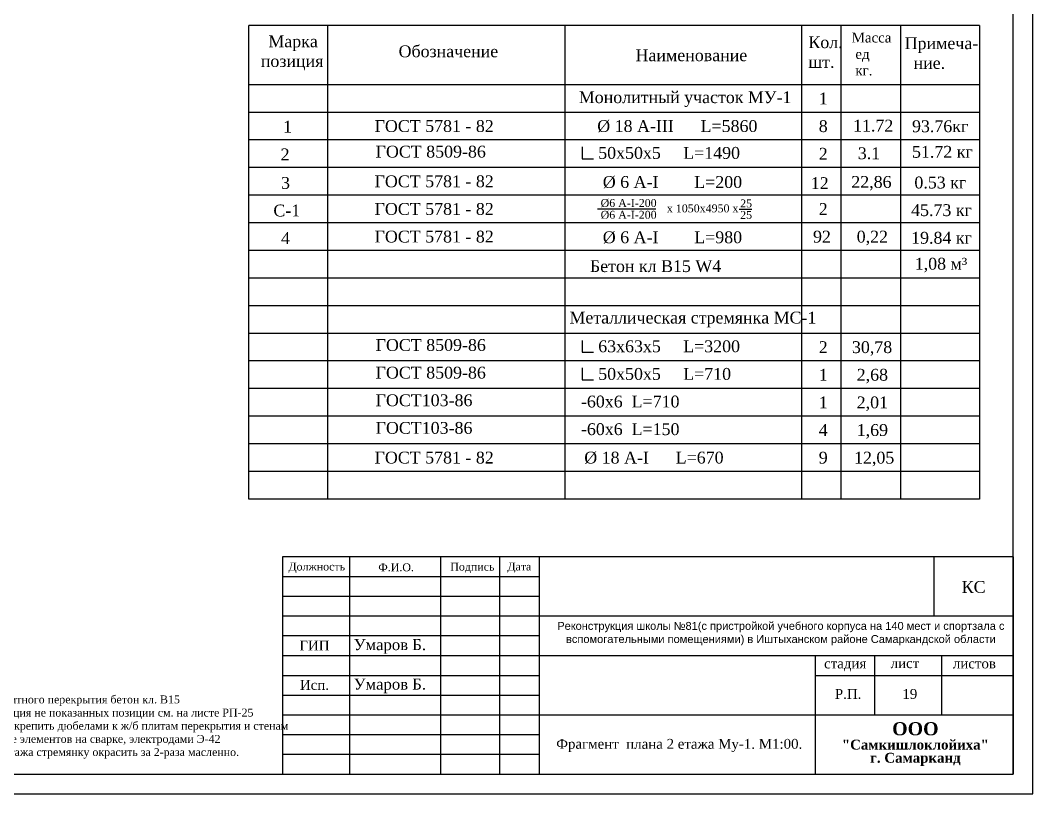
# Model space of a CAD drawing. Header units: millimetres. Extents: x 572274 to 2241483, y -888675 to -304135.
# Drawn here: x 1695930 to 1721568, y -645507 to -625908 of the extents above; entities that cross this region are included whole.
import ezdxf

# ---------------------------------------------------------------- set-up
doc = ezdxf.new("R2010")
doc.units = ezdxf.units.MM
for name, color, linetype, lineweight in [('Оси и размеры', 7, 'Continuous', 9), ('план', 7, 'Continuous', 40), ('стены', 250, 'Continuous', 30)]:
    doc.layers.add(name, color=color, linetype=linetype, lineweight=lineweight)
doc.styles.add('Arial 3.', font='arial.ttf')
doc.styles.add('ISOCPEUR', font='isocpeui.ttf', dxfattribs={"height": 300})
doc.styles.get("Standard").update_dxf_attribs({"font": 'isocpeur.ttf'})
doc.styles.add('style1', font='isocpeui.ttf')
doc.styles.add('WMF-Times New Roman0', font='times.ttf')

# ---------------------------------------------------------------- blocks, each defined once
blk = doc.blocks.new('12')
at = {"color": 5, "lineweight": 30}
for p, q in [((4038680, 3054550), (4038680, 3049050)), ((4038680, 3054550), (4038680, 3049050)), ((4038680, 3054550), (4038680, 3049050)), ((4057180, 3054550), (4038680, 3054550)), ((4057180, 3054550), (4038680, 3054550)), ((4057180, 3054550), (4038680, 3054550)), ((4040380, 3054550), (4040380, 3049050)), ((4040380, 3054550), (4040380, 3049050)), ((4042680, 3054550), (4042680, 3049050)), ((4044180, 3054550), (4044180, 3049050)), ((4045180, 3054550), (4045180, 3049050)), ((4057180, 3049050), (4057180, 3054550)), ((4057180, 3054550), (4057180, 3049050)), ((4045180, 3054050), (4038680, 3054050)), ((4045180, 3053550), (4038680, 3053550)), ((4057180, 3053050), (4038680, 3053050)), ((4045180, 3052550), (4038680, 3052550)), ((4038680, 3052050), (4057180, 3052050)), ((4052180, 3049050), (4052180, 3052050)), ((4053680, 3050550), (4053680, 3052050)), ((4055380, 3050550), (4055380, 3052050)), ((4038680, 3051550), (4045180, 3051550)), ((4052180, 3051550), (4057180, 3051550)), ((4038680, 3051050), (4045180, 3051050)), ((4038680, 3050550), (4057180, 3050550)), ((4038680, 3050050), (4045180, 3050050)), ((4038680, 3049550), (4045180, 3049550)), ((4038680, 3049050), (4057180, 3049050))]:
    blk.add_line(p, q, dxfattribs=at)

msp = doc.modelspace()

# ---------------------------------------------------------------- linework, layer by layer
at = {"color": 0}
for p, q in [((1701718.825, -638042.121), (1701718.825, -626042.121)), ((1720218.825, -626042.121), (1701718.825, -626042.121)), ((1703718.825, -638042.121), (1703718.825, -626042.121)), ((1709718.825, -626042.121), (1709718.825, -638042.121)), ((1715718.825, -638042.121), (1715718.825, -626042.121)), ((1716718.825, -638042.121), (1716718.825, -626042.121)), ((1718218.825, -626042.121), (1718218.825, -638042.121)), ((1720218.825, -627542.121), (1701718.825, -627542.121)), ((1720218.825, -628242.121), (1701718.825, -628242.121)), ((1720218.825, -628942.121), (1701718.825, -628942.121)), ((1720218.825, -629642.121), (1701718.825, -629642.121)), ((1720218.825, -630342.121), (1701718.825, -630342.121)), ((1720218.825, -631042.121), (1701718.825, -631042.121)), ((1720218.825, -631742.121), (1701718.825, -631742.121)), ((1720218.825, -632442.121), (1701718.825, -632442.121)), ((1720218.825, -633142.121), (1701718.825, -633142.121)), ((1720218.825, -633842.121), (1701718.825, -633842.121)), ((1720218.825, -634542.121), (1701718.825, -634542.121)), ((1720218.825, -635242.121), (1701718.825, -635242.121)), ((1720218.825, -635942.121), (1701718.825, -635942.121)), ((1720218.825, -636642.121), (1701718.825, -636642.121)), ((1720218.825, -637342.121), (1701718.825, -637342.121)), ((1720218.825, -638042.121), (1701718.825, -638042.121))]:
    msp.add_line(p, q, dxfattribs=at)
msp.add_line((1720218.825, -626042.121), (1720218.825, -638042.121))
at = {"lineweight": 25}
for p, q in [((1712027.502, -630698.649), (1710550.477, -630698.649)), ((1714458.604, -630702.114), (1714136.212, -630702.114))]:
    msp.add_line(p, q, dxfattribs=at)
at = {"color": 5, "lineweight": 30}
msp.add_line((1719068.382, -641007.414), (1719068.382, -639507.414), dxfattribs=at)
at = {"lineweight": 25, "ltscale": 100}
msp.add_lwpolyline([(1679568.382, -645507.415), (1721568.382, -645507.415), (1721568.382, -615807.415), (1679568.382, -615807.415)], close=True, dxfattribs=at)
at = {"color": 1, "lineweight": 30}
msp.add_lwpolyline([(1681568.382, -645007.415), (1721068.382, -645007.415), (1721068.382, -616307.415), (1681568.382, -616307.415)], close=True, dxfattribs=at)
at = {"lineweight": 30}
for points in [[(1710160.13, -629119.212), (1710160.13, -629417.913), (1710443.692, -629417.913)], [(1710160.13, -634019.212), (1710160.13, -634317.913), (1710443.692, -634317.913)], [(1710160.13, -634719.212), (1710160.13, -635017.913), (1710443.692, -635017.913)]]:
    msp.add_lwpolyline(points, dxfattribs=at)

# ---------------------------------------------------------------- block references
msp.add_blockref('12', (-2336111.618, -3694057.772))

# ---------------------------------------------------------------- texts
at = {"color": 7, "attachment_point": 1}
for s, insert, char_height, width in [('{\\fISOCPEUR|b0|i1|c204|p34; \\fTimes New Roman|b0|i0|c204|p18;Марка\\Pпозиция}', (1702022.075, -626292.3), 300, 1842.12921), ('{\\fTimes New Roman|b0|i0|c204|p18;Кол. шт.}', (1715887.495, -626315.13), 300, 782.13456), ('{\\fTimes New Roman|b0|i0|c204|p18;Масса\\P ед\\P кг.}', (1716983.037, -626222.098), 250, 1363.56157), ('{\\fTimes New Roman|b0|i0|c204|p18;Примеча-\\P  ние.}', (1718324.12, -626340.734), 300, 1704.76207), ('{\\fTimes New Roman|b0|i0|c204|p18;Обозначение}', (1705510.107, -626545.448), 300, 4697.94345), ('{\\fTimes New Roman|b0|i0|c204|p18;Наименование}', (1711510.107, -626645.448), 300, 4697.94345), ('{\\fTimes New Roman|b0|i0|c204|p18;1}', (1716149.918, -627741.405), 300, 1107.45371), ('{\\fTimes New Roman|b0|i0|c204|p18;1}', (1702588.057, -628453.238), 300, 1461.24069), ('{\\fTimes New Roman|b0|i0|c204|p18;ГОСТ 5781 - 82 \\fISOCPEUR|b0|i1|c204|p34;   }', (1704901.701, -628439.658), 300, 10273.20345), ('{\\fISOCPEUR|b0|i1|c204|p34;        \\fTimes New Roman|b0|i0|c204|p18;  %%C 18 A-III      L=5860}', (1708786.447, -628439.658), 300, 10273.20345), ('{\\fTimes New Roman|b0|i0|c204|p18;8}', (1716149.918, -628441.405), 300, 1107.45371), ('{\\fTimes New Roman|b0|i0|c204|p18;11.72}', (1717017.818, -628428.55), 300, 1588.02168), ('{\\fTimes New Roman|b0|i0|c204|p18;93.76кг\\fISOCPEUR|b0|i1|c204|p34; }', (1718510.876, -628443.97), 300, 1588.02168), ('{\\fTimes New Roman|b0|i0|c204|p18;2}', (1702523.322, -629157.055), 300, 1461.24069), ('{\\fTimes New Roman|b0|i0|c204|p18;ГОСТ 8509-86\\fISOCPEUR|b0|i1|c204|p34;   }', (1704927.984, -629087.089), 300, 10273.20345), ('{\\fISOCPEUR|b0|i1|c204|p34;          \\fTimes New Roman|b0|i0|c204|p18;50х50х5     \\fTimes New Roman|b0|i0|c0|p18;L=\\fTimes New Roman|b0|i0|c204|p18;149\\fTimes New Roman|b0|i0|c0|p18;0}', (1708655.503, -629119.381), 300, 10273.20345), ('{\\fTimes New Roman|b0|i0|c204|p18;2}', (1716149.918, -629141.405), 300, 1107.45371), ('{\\fTimes New Roman|b0|i0|c204|p18;3.1}', (1717139.058, -629128.55), 300, 1588.02168), ('{\\fTimes New Roman|b0|i0|c204|p18;51.72 кг\\fISOCPEUR|b0|i1|c204|p34; }', (1718510.876, -629091.4), 300, 1588.02168), ('{\\fTimes New Roman|b0|i0|c0|p18;3}', (1702533.899, -629879.219), 300, 1461.24069), ('{\\fTimes New Roman|b0|i0|c204|p18;ГОСТ 5781 - 82 \\fISOCPEUR|b0|i1|c204|p34;   }', (1704901.701, -629839.658), 300, 10273.20345), ('{\\fISOCPEUR|b0|i1|c204|p34;         \\fTimes New Roman|b0|i0|c204|p18; %%C 6 A-I        L=200}', (1708849.398, -629857.341), 300, 10273.20345), ('{\\fTimes New Roman|b0|i0|c204|p18;12}', (1715948.035, -629885.814), 300, 1107.45371), ('{\\fTimes New Roman|b0|i0|c204|p18;22,86}', (1716973.842, -629854.531), 300, 1588.02168), ('{\\fTimes New Roman|b0|i0|c204|p18;0.53 кг }', (1718571.635, -629869.951), 300, 1588.02168), ('{\\fISOCPEUR|b0|i1|c204|p34;         \\fTimes New Roman|b0|i0|c204|p18; %%C6 A-I-200}', (1709405.323, -630438.563), 200, 4518.20598), ('{\\fTimes New Roman|b0|i0|c0|p18;C-1}', (1702339.87, -630579.219), 300, 1461.24069), ('{\\fTimes New Roman|b0|i0|c204|p18;ГОСТ 5781 - 82 \\fISOCPEUR|b0|i1|c204|p34;   }', (1704901.701, -630539.658), 300, 10273.20345), ('{\\fTimes New Roman|b0|i0|c204|p18;х 1050х4950 х}', (1712303.739, -630574.578), 200, 2681.59818), ('{\\fTimes New Roman|b0|i0|c204|p18;25}', (1714159.051, -630449.738), 200, 437.29885), ('{\\fTimes New Roman|b0|i0|c204|p18;2}', (1716149.918, -630541.405), 300, 1107.45371), ('{\\fTimes New Roman|b0|i0|c204|p18;45.73 кг }', (1718488.457, -630569.951), 300, 1588.02168), ('{\\fISOCPEUR|b0|i1|c204|p34;         \\fTimes New Roman|b0|i0|c204|p18; %%C6 A-I-200}', (1709405.323, -630737.376), 200, 4518.20598), ('{\\fTimes New Roman|b0|i0|c204|p18;25}', (1714159.051, -630741.94), 200, 437.29885), ('{\\fTimes New Roman|b0|i0|c204|p18;4}', (1702533.899, -631279.219), 300, 1461.24069), ('{\\fTimes New Roman|b0|i0|c204|p18;ГОСТ 5781 - 82 \\fISOCPEUR|b0|i1|c204|p34;   }', (1704901.701, -631239.658), 300, 10273.20345), ('{\\fISOCPEUR|b0|i1|c204|p34;         \\fTimes New Roman|b0|i0|c204|p18; %%C 6 A-I        L=980}', (1708849.398, -631257.341), 300, 10273.20345), ('{\\fTimes New Roman|b0|i0|c204|p18;92}', (1716004.365, -631241.405), 300, 1107.45371), ('{\\fTimes New Roman|b0|i0|c204|p18;0,22}', (1717110.643, -631241.405), 300, 1107.45371), ('{\\fTimes New Roman|b0|i0|c204|p18;19.84 кг }', (1718488.457, -631269.951), 300, 1588.02168), ('{\\fTimes New Roman|b0|i0|c204|p18;ГОСТ 8509-86\\fISOCPEUR|b0|i1|c204|p34;   }', (1704927.984, -633987.089), 300, 10273.20345), ('{\\fISOCPEUR|b0|i1|c204|p34;          \\fTimes New Roman|b0|i0|c204|p18;63х63х5     \\fTimes New Roman|b0|i0|c0|p18;L=\\fTimes New Roman|b0|i0|c204|p18;320\\fTimes New Roman|b0|i0|c0|p18;0}', (1708655.503, -634019.381), 300, 10273.20345), ('{\\fTimes New Roman|b0|i0|c204|p18;2}', (1716149.918, -634041.405), 300, 1107.45371), ('{\\fTimes New Roman|b0|i0|c204|p18;30,78}', (1716990.151, -634041.405), 300, 1107.45371), ('{\\fTimes New Roman|b0|i0|c204|p18;ГОСТ 8509-86\\fISOCPEUR|b0|i1|c204|p34;   }', (1704927.984, -634687.089), 300, 10273.20345), ('{\\fISOCPEUR|b0|i1|c204|p34;          \\fTimes New Roman|b0|i0|c204|p18;50х50х5     \\fTimes New Roman|b0|i0|c0|p18;L=\\fTimes New Roman|b0|i0|c204|p18;71\\fTimes New Roman|b0|i0|c0|p18;0}', (1708655.503, -634719.381), 300, 10273.20345), ('{\\fTimes New Roman|b0|i0|c204|p18;1}', (1716149.918, -634741.405), 300, 1107.45371), ('{\\fTimes New Roman|b0|i0|c204|p18;2,68}', (1717110.643, -634741.405), 300, 1107.45371), ('{\\fTimes New Roman|b0|i0|c204|p18;\\C256;ГОСТ103-86  }', (1704927.984, -635387.089), 300, 10273.20345), ('{\\fTimes New Roman|b0|i0|c204|p18;-60х6  L=710}', (1710127.67, -635419.381), 300, 2661.66865), ('{\\fTimes New Roman|b0|i0|c204|p18;1}', (1716149.918, -635441.405), 300, 1107.45371), ('{\\fTimes New Roman|b0|i0|c204|p18;2,01}', (1717110.643, -635441.405), 300, 1107.45371), ('{\\fTimes New Roman|b0|i0|c204|p18;\\C256;ГОСТ103-86  }', (1704927.984, -636087.089), 300, 10273.20345), ('{\\fTimes New Roman|b0|i0|c204|p18;-60х6  L=150}', (1710127.67, -636119.381), 300, 2661.66865), ('{\\fTimes New Roman|b0|i0|c204|p18;4}', (1716149.918, -636141.405), 300, 1107.45371), ('{\\fTimes New Roman|b0|i0|c204|p18;1,69}', (1717110.643, -636141.405), 300, 1107.45371), ('{\\fTimes New Roman|b0|i0|c204|p18;ГОСТ 5781 - 82 \\fISOCPEUR|b0|i1|c204|p34;   }', (1704901.701, -636839.658), 300, 10273.20345), ('{\\fISOCPEUR|b0|i1|c204|p34;        \\fTimes New Roman|b0|i0|c204|p18;  %%C 18 A-I      L=670}', (1708457.927, -636839.658), 300, 10273.20345), ('{\\fTimes New Roman|b0|i0|c204|p18;9}', (1716149.918, -636841.405), 300, 1107.45371), ('{\\fTimes New Roman|b0|i0|c204|p18;12,05}', (1717043.551, -636841.405), 300, 1107.45371)]:
    msp.add_mtext(s, dxfattribs=dict(at, insert=insert, char_height=char_height, width=width))
at = {"color": 0, "insert": (1710355.112, -631988.017), "char_height": 300, "width": 5662.35339, "attachment_point": 1}
msp.add_mtext('{\\fTimes New Roman|b0|i0|c204|p18;Бетон кл В15 W4}', dxfattribs=at)
at = {"color": 1, "linetype": 'ByBlock', "ltscale": 30, "char_height": 200, "attachment_point": 5}
for s, insert, width in [('{\\fTimes New Roman|b0|i0|c204|p18;\\C256;Должность}', (1703437.901, -639782.04), 2025.66353), ('{\\fTimes New Roman|b0|i0|c204|p18;\\C256;Ф\\fTimes New Roman|b0|i0|c161|p18;.\\fTimes New Roman|b0|i0|c204|p18;И\\fTimes New Roman|b0|i0|c161|p18;.\\fTimes New Roman|b0|i0|c204|p18;О\\fTimes New Roman|b0|i0|c161|p18;.}', (1705447.901, -639772.04), 1404.02516), ('{\\fTimes New Roman|b0|i0|c204|p18;\\C256;Подпись}', (1707377.901, -639782.04), 1404.02516), ('{\\fTimes New Roman|b0|i0|c204|p18;\\C256;Дата}', (1708567.901, -639782.04), 1404.02516)]:
    msp.add_mtext(s, dxfattribs=dict(at, insert=insert, width=width))
at = {"attachment_point": 1}
for s, insert, char_height, width in [('{\\fTimes New Roman|b0|i0|c204|p18;КС}', (1719769.349, -640116.639), 300, 971.01286), ('{\\fTimes New Roman|b0|i0|c204|p18;стадия}', (1716284.814, -642080.996), 250, 1500), ('{\\fTimes New Roman|b0|i0|c204|p18;лист}', (1717970.734, -642073.644), 250, 1500), ('{\\fTimes New Roman|b0|i0|c204|p18;листов}', (1719546.221, -642080.996), 250, 1500), ('{\\fTimes New Roman|b0|i0|c204|p18;Р.П.           19}', (1716556.839, -642853.197), 250, 2901.53007)]:
    msp.add_mtext(s, dxfattribs=dict(at, insert=insert, char_height=char_height, width=width))
at = {"color": 0, "linetype": 'ByBlock', "insert": (1715190.62, -641153.87), "char_height": 200, "width": 11599.6853, "attachment_point": 2, "style": 'ISOCPEUR'}
msp.add_mtext('{\\fArial|b0|i0|c204|p34;\\C256;Реконструкция школы №81(с пристройкой учебного корпуса на 140 мест и спортзала с вспомогательными помещениями) в Иштыханском районе Самаркандской области}', dxfattribs=at)
at = {"linetype": 'ByBlock', "ltscale": 30, "char_height": 250, "width": 1730.06259, "attachment_point": 5}
for s, insert in [('{\\fTimes New Roman|b0|i0|c204|p18;ГИП}', (1703380.919, -641752.04)), ('{\\fTimes New Roman|b0|i0|c204|p18;Исп.}', (1703380.919, -642752.04))]:
    msp.add_mtext(s, dxfattribs=dict(at, insert=insert))
at = {"color": 0, "char_height": 280, "width": 2199.70893, "attachment_point": 1, "style": 'WMF-Times New Roman0'}
for insert in [(1704373.737, -641588.896), (1704373.737, -642588.896)]:
    msp.add_mtext('Умаров Б.', dxfattribs=dict(at, insert=insert))
at = {"lineweight": 30, "insert": (1718595.879, -643692.549), "char_height": 250, "width": 5723.33111, "attachment_point": 2, "line_spacing_factor": 0.8, "style": 'Arial 3.'}
msp.add_mtext('{\\fTimes New Roman Cyr|b1|i0|c0|p18;\\H1.333x;\\C250;OOO\\fTimes New Roman Cyr|b1|i0|c204|p18; \\fTimes New Roman Cyr|b1|i0|c0|p18;\\P\\fTimes New Roman Cyr|b1|i0|c204|p18;\\H0.7502x;"Самкишлоклойиха" \\Pг. Самарканд}', dxfattribs=at)
at = {"insert": (1709501.937, -644117.256), "char_height": 250, "width": 7703.95354, "attachment_point": 1, "style": 'WMF-Times New Roman0'}
msp.add_mtext('Фрагмент  плана 2 етажа Му-1. М1:00.', dxfattribs=at)
at = {"layer": 'Оси и размеры', "insert": (1714761.135, -631927.821), "char_height": 300, "width": 6231.32279, "attachment_point": 1}
msp.add_mtext('{\\fISOCPEUR|b0|i1|c204|p34;                    \\fTimes New Roman|b0|i0|c0|p18;1,08\\fTimes New Roman|b0|i0|c204|p18; м³}', dxfattribs=at)
at = {"layer": 'план', "lineweight": 0, "char_height": 300, "width": 7554.8644, "attachment_point": 1}
for s, insert in [('{\\fTimes New Roman|b0|i0|c204|p18;Монолитный участок МУ-1}', (1710073.945, -627708.431)), ('{\\fTimes New Roman|b0|i0|c204|p18;Металлическая стремянка МС\\fTimes New Roman|b0|i0|c161|p18;-1}', (1709837.758, -633292.276))]:
    msp.add_mtext(s, dxfattribs=dict(at, insert=insert))
at = {"layer": 'стены', "color": 0, "linetype": 'ByBlock', "lineweight": -2, "ltscale": 3, "insert": (1693987.241, -642683.711), "char_height": 200, "width": 10345.3582, "attachment_point": 1, "style": 'style1'}
msp.add_mtext('{\\fTimes New Roman|b0|i0|c204|p18;Примечания\\P1. Для монолитного перекрытия бетон кл. В15\\P2. Спецификация не показанных позиции см. на листе РП-25\\P3. Стремянку крепить дюбелами к ж/б плитам перекрытия и стенам\\P4. Соединение элементов на сварке, электродами Э-42\\P5. После монтажа стремянку окрасить за 2-раза масленно. }', dxfattribs=at)

doc.saveas('drawing.dxf')
